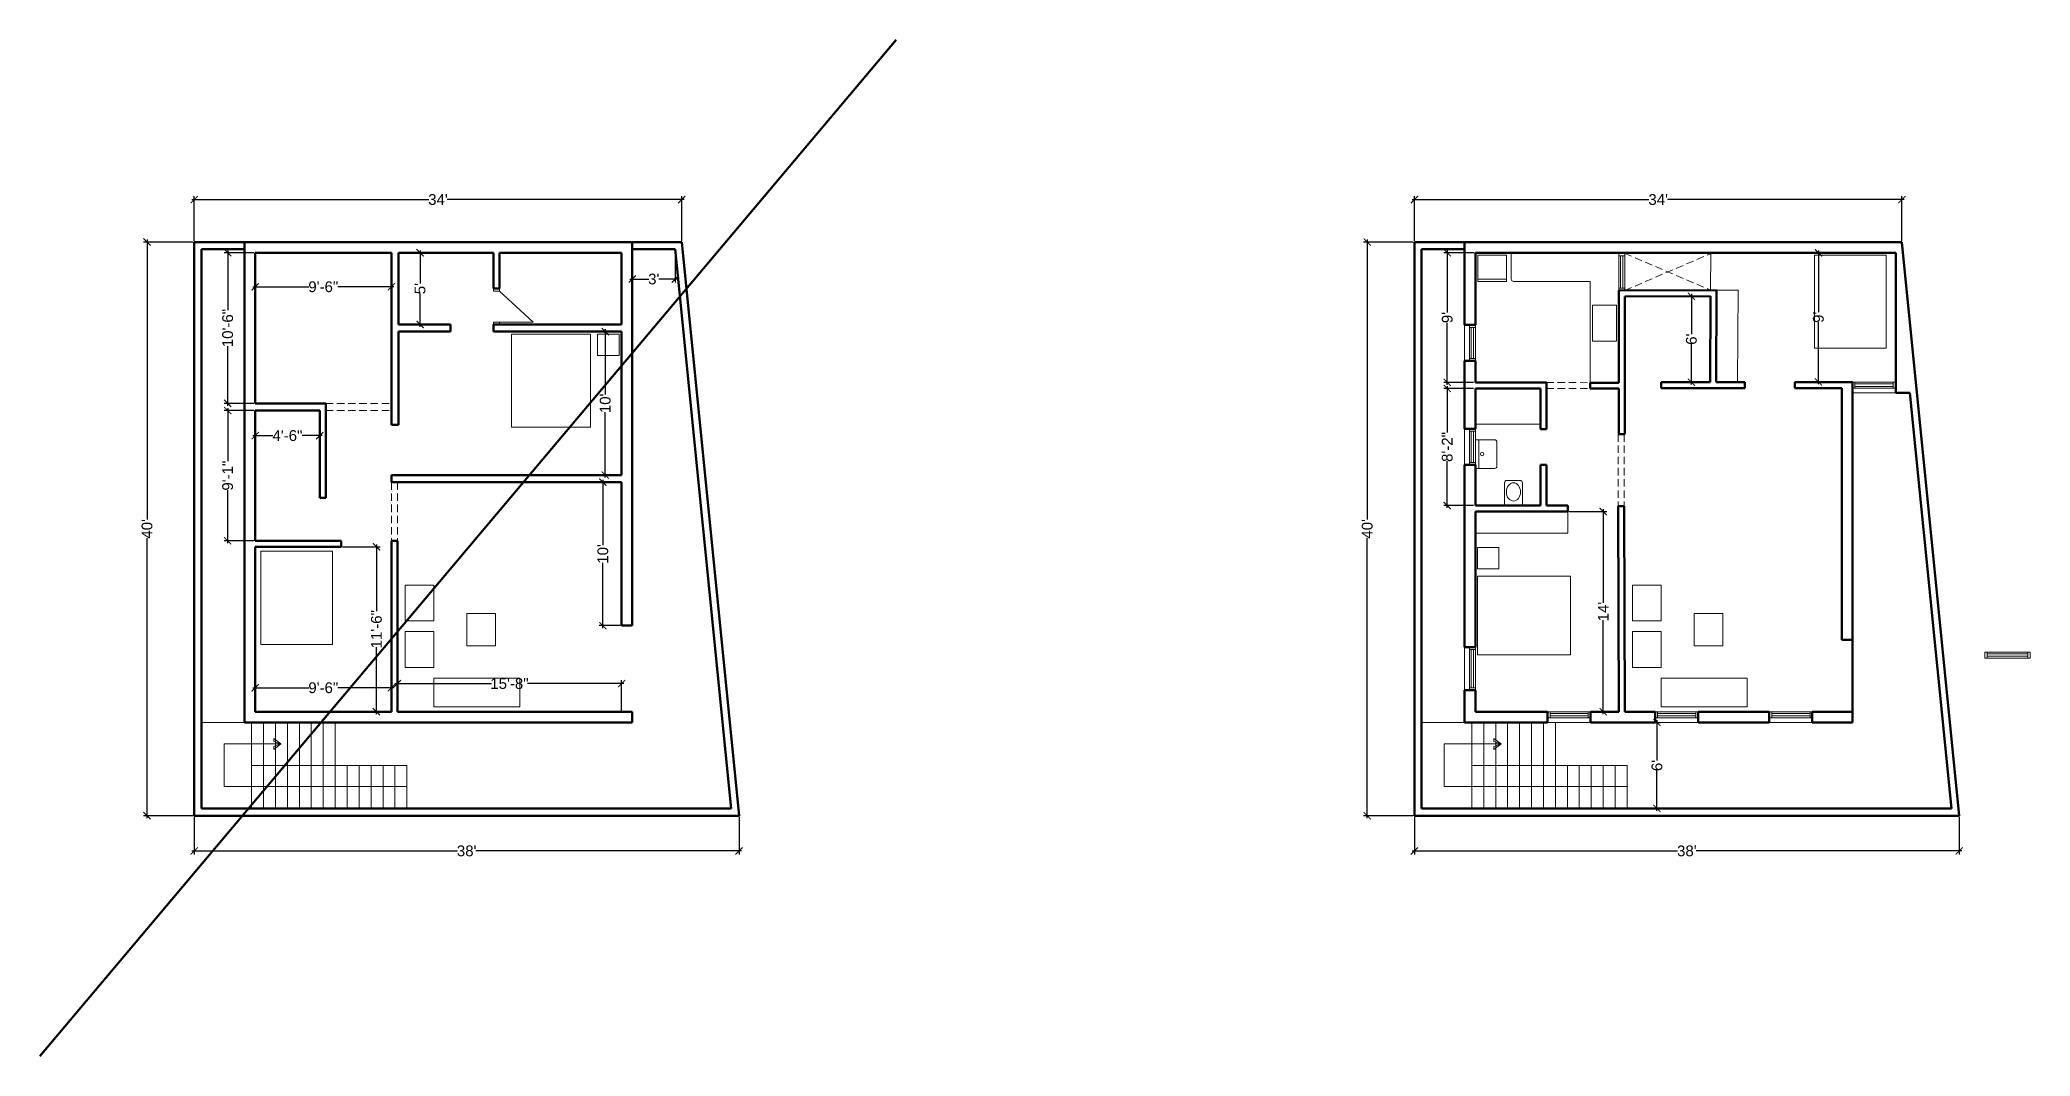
# Model space of a CAD drawing. Header units: feet. Extents: x -1131 to 534, y -198 to 652.
import ezdxf

# ---------------------------------------------------------------- set-up
doc = ezdxf.new("R2010")
doc.units = ezdxf.units.FT
doc.header["$MEASUREMENT"] = 0
doc.header["$PDMODE"] = 3
doc.linetypes.add('HIDDEN2', pattern=[0.1875, 0.125, -0.0625])
for name, color, linetype, lineweight in [('dim', 1, 'Continuous', 15), ('doors', 6, 'Continuous', 20), ('furniture', 34, 'Continuous', 9), ('hatch', 8, 'Continuous', 5), ('walls', 7, 'Continuous', 50)]:
    doc.layers.add(name, color=color, linetype=linetype, lineweight=lineweight)
doc.styles.get("Standard").update_dxf_attribs({"font": 'arial.ttf', "height": 9})
doc.dimstyles.get("Standard").update_dxf_attribs({"dimtxt": 9, "dimasz": 6, "dimexe": 3, "dimexo": 1, "dimgap": 0.09, "dimtad": 0, "dimdec": 0, "dimzin": 0, "dimdsep": 46, "dimlunit": 3, "dimtxsty": 'Standard', "dimblk": 'ARCHTICK', "dimcen": 0.09, "dimdle": 2, "dimclrd": 1, "dimclre": 1, "dimclrt": 3, "dimadec": 0, "dimazin": 0, "dimtfac": 1, "dimtdec": 0, "dimtofl": 0, "dimtmove": 0, "dimatfit": 3, "dimldrblk": 'ARCHTICK', "dimfxl": 1, "dimtolj": 1, "dimtzin": 0, "dimarcsym": 0})

# ---------------------------------------------------------------- blocks, each defined once
blk = doc.blocks.new('_ArchTick')
at = {"color": 0, "linetype": 'ByBlock', "const_width": 0.15}
blk.add_lwpolyline([(-0.5, -0.5), (0.5, 0.5)], dxfattribs=at)
blk = doc.blocks.new('*D2')
at = {"layer": 'Defpoints', "color": 0, "transparency": 16777216}
for p in [(19, 483), (-20.5, 3), (19, 3)]:
    blk.add_point(p, dxfattribs=at)
at = {"layer": 'dim', "color": 1, "lineweight": -2, "transparency": 16777216}
for p, q in [((-20.5, 485), (-20.5, 250.9)), ((18, 483), (-23.5, 483)), ((-20.5, 1), (-20.5, 235.1)), ((18, 3), (-23.5, 3))]:
    blk.add_line(p, q, dxfattribs=at)
at = {"layer": 'dim', "color": 1, "lineweight": -2, "transparency": 16777216, "xscale": 6, "yscale": 6, "zscale": 6}
for p, rotation in [((-20.5, 483), 90), ((-20.5, 3), 270)]:
    blk.add_blockref('_ArchTick', p, dxfattribs=dict(at, rotation=rotation))
at = {"layer": 'dim', "color": 3, "transparency": 16777216, "insert": (-20.5, 243), "char_height": 9, "attachment_point": 5, "rotation": 90}
blk.add_mtext("\\A1;40'", dxfattribs=at)
blk = doc.blocks.new('*D3')
at = {"layer": 'Defpoints', "color": 0, "transparency": 16777216}
for p in [(427, 518.5), (19, 483), (427, 483)]:
    blk.add_point(p, dxfattribs=at)
at = {"layer": 'dim', "color": 1, "lineweight": -2, "transparency": 16777216}
for p, q in [((17, 518.5), (215.3, 518.5)), ((19, 484), (19, 521.5)), ((429, 518.5), (230.7, 518.5)), ((427, 484), (427, 521.5))]:
    blk.add_line(p, q, dxfattribs=at)
at = {"layer": 'dim', "color": 1, "lineweight": -2, "transparency": 16777216, "xscale": 6, "yscale": 6, "zscale": 6, "rotation": 180}
blk.add_blockref('_ArchTick', (19, 518.5), dxfattribs=at)
at = {"layer": 'dim', "color": 1, "lineweight": -2, "transparency": 16777216, "xscale": 6, "yscale": 6, "zscale": 6}
blk.add_blockref('_ArchTick', (427, 518.5), dxfattribs=at)
at = {"layer": 'dim', "color": 3, "transparency": 16777216, "insert": (223, 518.5), "char_height": 9, "attachment_point": 5}
blk.add_mtext("\\A1;34'", dxfattribs=at)
blk = doc.blocks.new('*D4')
at = {"layer": 'Defpoints', "color": 0, "transparency": 16777216}
for p in [(19, 3), (475, 3), (475, -26.5)]:
    blk.add_point(p, dxfattribs=at)
at = {"layer": 'dim', "color": 1, "lineweight": -2, "transparency": 16777216}
for p, q in [((19, 2), (19, -29.5)), ((475, 2), (475, -29.5)), ((17, -26.5), (239.3, -26.5)), ((477, -26.5), (254.7, -26.5))]:
    blk.add_line(p, q, dxfattribs=at)
at = {"layer": 'dim', "color": 1, "lineweight": -2, "transparency": 16777216, "xscale": 6, "yscale": 6, "zscale": 6, "rotation": 180}
blk.add_blockref('_ArchTick', (19, -26.5), dxfattribs=at)
at = {"layer": 'dim', "color": 1, "lineweight": -2, "transparency": 16777216, "xscale": 6, "yscale": 6, "zscale": 6}
blk.add_blockref('_ArchTick', (475, -26.5), dxfattribs=at)
at = {"layer": 'dim', "color": 3, "transparency": 16777216, "insert": (247, -26.5), "char_height": 9, "attachment_point": 5}
blk.add_mtext("\\A1;38'", dxfattribs=at)
blk = doc.blocks.new('*D14')
at = {"layer": 'Defpoints', "color": 0, "transparency": 16777216}
for p in [(147.5, 257.5), (177, 90), (190, 90)]:
    blk.add_point(p, dxfattribs=at)
at = {"layer": 'walls', "color": 1, "lineweight": -2, "transparency": 16777216}
for p, q in [((148.5, 257.5), (180, 257.5)), ((177, 259.5), (177, 181.1)), ((177, 88), (177, 166.5)), ((189, 90), (174, 90))]:
    blk.add_line(p, q, dxfattribs=at)
at = {"layer": 'walls', "color": 1, "lineweight": -2, "transparency": 16777216, "xscale": 6, "yscale": 6, "zscale": 6}
for p, rotation in [((177, 257.5), 90), ((177, 90), 270)]:
    blk.add_blockref('_ArchTick', p, dxfattribs=dict(at, rotation=rotation))
at = {"layer": 'walls', "color": 3, "transparency": 16777216, "insert": (177, 173.8), "char_height": 9, "attachment_point": 5, "rotation": 90}
blk.add_mtext("\\A1;14'", dxfattribs=at)
blk = doc.blocks.new('*D23')
at = {"layer": 'Defpoints', "color": 0, "transparency": 16777216}
for p in [(46.5, 360.5), (69.5, 360.5), (69.5, 262.5)]:
    blk.add_point(p, dxfattribs=at)
at = {"layer": 'walls', "color": 1, "lineweight": -2, "transparency": 16777216}
for p, q in [((68.5, 360.5), (43.5, 360.5)), ((46.5, 362.5), (46.5, 323.6)), ((46.5, 260.5), (46.5, 299.5)), ((68.5, 262.5), (43.5, 262.5))]:
    blk.add_line(p, q, dxfattribs=at)
at = {"layer": 'walls', "color": 1, "lineweight": -2, "transparency": 16777216, "xscale": 6, "yscale": 6, "zscale": 6}
for p, rotation in [((46.5, 360.5), 90), ((46.5, 262.5), 270)]:
    blk.add_blockref('_ArchTick', p, dxfattribs=dict(at, rotation=rotation))
at = {"layer": 'walls', "color": 3, "transparency": 16777216, "insert": (46.5, 311.5), "char_height": 9, "attachment_point": 5, "rotation": 90}
blk.add_mtext('\\A1;8\'-2"', dxfattribs=at)
blk = doc.blocks.new('*D26')
at = {"layer": 'Defpoints', "color": 0, "transparency": 16777216}
for p in [(46.5, 474), (70, 474), (69.5, 365.5)]:
    blk.add_point(p, dxfattribs=at)
at = {"layer": 'walls', "color": 1, "lineweight": -2, "transparency": 16777216}
for p, q in [((69, 474), (43.5, 474)), ((46.5, 476), (46.5, 424)), ((46.5, 363.5), (46.5, 415.5)), ((68.5, 365.5), (43.5, 365.5))]:
    blk.add_line(p, q, dxfattribs=at)
at = {"layer": 'walls', "color": 1, "lineweight": -2, "transparency": 16777216, "xscale": 6, "yscale": 6, "zscale": 6}
for p, rotation in [((46.5, 474), 90), ((46.5, 365.5), 270)]:
    blk.add_blockref('_ArchTick', p, dxfattribs=dict(at, rotation=rotation))
at = {"layer": 'walls', "color": 3, "transparency": 16777216, "insert": (46.5, 419.8), "char_height": 9, "attachment_point": 5, "rotation": 90}
blk.add_mtext("\\A1;9'", dxfattribs=at)
blk = doc.blocks.new('door')
at = {"layer": 'doors'}
for p, q in [((302.6, 422), (274.6, 448)), ((274.6, 422), (302.6, 422))]:
    blk.add_line(p, q, dxfattribs=at)
for points in [[(269.6, 448), (274.6, 448), (274.6, 450), (269.6, 450)], [(269.6, 420), (274.6, 420), (274.6, 422), (269.6, 422)]]:
    blk.add_lwpolyline(points, close=True, dxfattribs=at)
blk = doc.blocks.new('*D29')
at = {"layer": 'Defpoints', "color": 0, "transparency": 16777216}
for p in [(-1002.2, 483), (-1041.7, 3), (-1002.2, 3)]:
    blk.add_point(p, dxfattribs=at)
at = {"layer": 'dim', "color": 1, "lineweight": -2, "transparency": 16777216}
for p, q in [((-1041.7, 485), (-1041.7, 250.9)), ((-1003.2, 483), (-1044.7, 483)), ((-1041.7, 1), (-1041.7, 235.1)), ((-1003.2, 3), (-1044.7, 3))]:
    blk.add_line(p, q, dxfattribs=at)
at = {"layer": 'dim', "color": 1, "lineweight": -2, "transparency": 16777216, "xscale": 6, "yscale": 6, "zscale": 6}
for p, rotation in [((-1041.7, 483), 90), ((-1041.7, 3), 270)]:
    blk.add_blockref('_ArchTick', p, dxfattribs=dict(at, rotation=rotation))
at = {"layer": 'dim', "color": 3, "transparency": 16777216, "insert": (-1041.7, 243), "char_height": 9, "attachment_point": 5, "rotation": 90}
blk.add_mtext("\\A1;40'", dxfattribs=at)
blk = doc.blocks.new('*D30')
at = {"layer": 'Defpoints', "color": 0, "transparency": 16777216}
for p in [(-594.2, 518.5), (-1002.2, 483), (-594.2, 483)]:
    blk.add_point(p, dxfattribs=at)
at = {"layer": 'dim', "color": 1, "lineweight": -2, "transparency": 16777216}
for p, q in [((-1004.2, 518.5), (-805.9, 518.5)), ((-1002.2, 484), (-1002.2, 521.5)), ((-592.2, 518.5), (-790.4, 518.5)), ((-594.2, 484), (-594.2, 521.5))]:
    blk.add_line(p, q, dxfattribs=at)
at = {"layer": 'dim', "color": 1, "lineweight": -2, "transparency": 16777216, "xscale": 6, "yscale": 6, "zscale": 6, "rotation": 180}
blk.add_blockref('_ArchTick', (-1002.2, 518.5), dxfattribs=at)
at = {"layer": 'dim', "color": 1, "lineweight": -2, "transparency": 16777216, "xscale": 6, "yscale": 6, "zscale": 6}
blk.add_blockref('_ArchTick', (-594.2, 518.5), dxfattribs=at)
at = {"layer": 'dim', "color": 3, "transparency": 16777216, "insert": (-798.2, 518.5), "char_height": 9, "attachment_point": 5}
blk.add_mtext("\\A1;34'", dxfattribs=at)
blk = doc.blocks.new('*D31')
at = {"layer": 'Defpoints', "color": 0, "transparency": 16777216}
for p in [(-1002.2, 3), (-546.2, 3), (-546.2, -26.5)]:
    blk.add_point(p, dxfattribs=at)
at = {"layer": 'dim', "color": 1, "lineweight": -2, "transparency": 16777216}
for p, q in [((-1002.2, 2), (-1002.2, -29.5)), ((-546.2, 2), (-546.2, -29.5)), ((-1004.2, -26.5), (-781.9, -26.5)), ((-544.2, -26.5), (-766.4, -26.5))]:
    blk.add_line(p, q, dxfattribs=at)
at = {"layer": 'dim', "color": 1, "lineweight": -2, "transparency": 16777216, "xscale": 6, "yscale": 6, "zscale": 6, "rotation": 180}
blk.add_blockref('_ArchTick', (-1002.2, -26.5), dxfattribs=at)
at = {"layer": 'dim', "color": 1, "lineweight": -2, "transparency": 16777216, "xscale": 6, "yscale": 6, "zscale": 6}
blk.add_blockref('_ArchTick', (-546.2, -26.5), dxfattribs=at)
at = {"layer": 'dim', "color": 3, "transparency": 16777216, "insert": (-774.2, -26.5), "char_height": 9, "attachment_point": 5}
blk.add_mtext("\\A1;38'", dxfattribs=at)
blk = doc.blocks.new('*D32')
at = {"layer": 'Defpoints', "color": 0, "transparency": 16777216}
for p in [(-951.2, 474), (-837.2, 474), (-951.2, 445.5)]:
    blk.add_point(p, dxfattribs=at)
at = {"layer": 'dim', "color": 1, "lineweight": -2, "transparency": 16777216}
for p, q in [((-951.2, 473), (-951.2, 442.5)), ((-837.2, 473), (-837.2, 442.5)), ((-953.2, 445.5), (-906.2, 445.5)), ((-835.2, 445.5), (-882.1, 445.5))]:
    blk.add_line(p, q, dxfattribs=at)
at = {"layer": 'dim', "color": 1, "lineweight": -2, "transparency": 16777216, "xscale": 6, "yscale": 6, "zscale": 6, "rotation": 180}
blk.add_blockref('_ArchTick', (-951.2, 445.5), dxfattribs=at)
at = {"layer": 'dim', "color": 1, "lineweight": -2, "transparency": 16777216, "xscale": 6, "yscale": 6, "zscale": 6}
blk.add_blockref('_ArchTick', (-837.2, 445.5), dxfattribs=at)
at = {"layer": 'dim', "color": 3, "transparency": 16777216, "insert": (-894.2, 445.5), "char_height": 9, "attachment_point": 5}
blk.add_mtext('\\A1;9\'-6"', dxfattribs=at)
blk = doc.blocks.new('*D33')
at = {"layer": 'Defpoints', "color": 0, "transparency": 16777216}
for p in [(-658.2, 408), (-644.6, 408), (-644.6, 288)]:
    blk.add_point(p, dxfattribs=at)
at = {"layer": 'walls', "color": 1, "lineweight": -2, "transparency": 16777216}
for p, q in [((-645.6, 408), (-661.2, 408)), ((-658.2, 410), (-658.2, 355.3)), ((-658.2, 286), (-658.2, 340.7)), ((-645.6, 288), (-661.2, 288))]:
    blk.add_line(p, q, dxfattribs=at)
at = {"layer": 'walls', "color": 1, "lineweight": -2, "transparency": 16777216, "xscale": 6, "yscale": 6, "zscale": 6}
for p, rotation in [((-658.2, 408), 90), ((-658.2, 288), 270)]:
    blk.add_blockref('_ArchTick', p, dxfattribs=dict(at, rotation=rotation))
at = {"layer": 'walls', "color": 3, "transparency": 16777216, "insert": (-658.2, 348), "char_height": 9, "attachment_point": 5, "rotation": 90}
blk.add_mtext("\\A1;10'", dxfattribs=at)
blk = doc.blocks.new('*D34')
at = {"layer": 'Defpoints', "color": 0, "transparency": 16777216}
for p in [(-644.6, 282), (-660.2, 162), (-644.6, 162)]:
    blk.add_point(p, dxfattribs=at)
at = {"layer": 'walls', "color": 1, "lineweight": -2, "transparency": 16777216}
for p, q in [((-660.2, 284), (-660.2, 229.3)), ((-645.6, 282), (-663.2, 282)), ((-660.2, 160), (-660.2, 214.7)), ((-645.6, 162), (-663.2, 162))]:
    blk.add_line(p, q, dxfattribs=at)
at = {"layer": 'walls', "color": 1, "lineweight": -2, "transparency": 16777216, "xscale": 6, "yscale": 6, "zscale": 6}
for p, rotation in [((-660.2, 282), 90), ((-660.2, 162), 270)]:
    blk.add_blockref('_ArchTick', p, dxfattribs=dict(at, rotation=rotation))
at = {"layer": 'walls', "color": 3, "transparency": 16777216, "insert": (-660.2, 222), "char_height": 9, "attachment_point": 5, "rotation": 90}
blk.add_mtext("\\A1;10'", dxfattribs=at)
blk = doc.blocks.new('*D35')
at = {"layer": 'Defpoints', "color": 0, "transparency": 16777216}
for p in [(-832.2, 113.5), (-832.2, 90), (-644.6, 90)]:
    blk.add_point(p, dxfattribs=at)
at = {"layer": 'walls', "color": 1, "lineweight": -2, "transparency": 16777216}
for p, q in [((-834.2, 113.5), (-753.5, 113.5)), ((-832.2, 91), (-832.2, 116.5)), ((-642.6, 113.5), (-723.3, 113.5)), ((-644.6, 91), (-644.6, 116.5))]:
    blk.add_line(p, q, dxfattribs=at)
at = {"layer": 'walls', "color": 1, "lineweight": -2, "transparency": 16777216, "xscale": 6, "yscale": 6, "zscale": 6, "rotation": 180}
blk.add_blockref('_ArchTick', (-832.2, 113.5), dxfattribs=at)
at = {"layer": 'walls', "color": 1, "lineweight": -2, "transparency": 16777216, "xscale": 6, "yscale": 6, "zscale": 6}
blk.add_blockref('_ArchTick', (-644.6, 113.5), dxfattribs=at)
at = {"layer": 'walls', "color": 3, "transparency": 16777216, "insert": (-738.4, 113.5), "char_height": 9, "attachment_point": 5}
blk.add_mtext('\\A1;15\'-8"', dxfattribs=at)
blk = doc.blocks.new('*D36')
at = {"layer": 'Defpoints', "color": 0, "transparency": 16777216}
for p in [(-635.6, 477), (-599.6, 477), (-635.6, 452)]:
    blk.add_point(p, dxfattribs=at)
at = {"layer": 'walls', "color": 1, "lineweight": -2, "transparency": 16777216}
for p, q in [((-635.6, 476), (-635.6, 449)), ((-599.6, 476), (-599.6, 449)), ((-637.6, 452), (-621.8, 452)), ((-597.6, 452), (-613.4, 452))]:
    blk.add_line(p, q, dxfattribs=at)
at = {"layer": 'walls', "color": 1, "lineweight": -2, "transparency": 16777216, "xscale": 6, "yscale": 6, "zscale": 6, "rotation": 180}
blk.add_blockref('_ArchTick', (-635.6, 452), dxfattribs=at)
at = {"layer": 'walls', "color": 1, "lineweight": -2, "transparency": 16777216, "xscale": 6, "yscale": 6, "zscale": 6}
blk.add_blockref('_ArchTick', (-599.6, 452), dxfattribs=at)
at = {"layer": 'walls', "color": 3, "transparency": 16777216, "insert": (-617.6, 452), "char_height": 9, "attachment_point": 5}
blk.add_mtext("\\A1;3'", dxfattribs=at)
blk = doc.blocks.new('*D37')
at = {"layer": 'Defpoints', "color": 0, "transparency": 16777216}
for p in [(-879.2, 228), (-849.7, 90), (-837.2, 90)]:
    blk.add_point(p, dxfattribs=at)
at = {"layer": 'walls', "color": 1, "lineweight": -2, "transparency": 16777216}
for p, q in [((-878.2, 228), (-846.7, 228)), ((-849.7, 230), (-849.7, 174.1)), ((-849.7, 88), (-849.7, 143.9)), ((-838.2, 90), (-852.7, 90))]:
    blk.add_line(p, q, dxfattribs=at)
at = {"layer": 'walls', "color": 1, "lineweight": -2, "transparency": 16777216, "xscale": 6, "yscale": 6, "zscale": 6}
for p, rotation in [((-849.7, 228), 90), ((-849.7, 90), 270)]:
    blk.add_blockref('_ArchTick', p, dxfattribs=dict(at, rotation=rotation))
at = {"layer": 'walls', "color": 3, "transparency": 16777216, "insert": (-849.7, 159), "char_height": 9, "attachment_point": 5, "rotation": 90}
blk.add_mtext('\\A1;11\'-6"', dxfattribs=at)
blk = doc.blocks.new('*D38')
at = {"layer": 'Defpoints', "color": 0, "transparency": 16777216}
for p in [(-951.2, 342), (-897.2, 342), (-951.2, 321)]:
    blk.add_point(p, dxfattribs=at)
at = {"layer": 'walls', "color": 1, "lineweight": -2, "transparency": 16777216}
for p, q in [((-951.2, 341), (-951.2, 318)), ((-897.2, 341), (-897.2, 318)), ((-953.2, 321), (-936.4, 321)), ((-895.2, 321), (-911.9, 321))]:
    blk.add_line(p, q, dxfattribs=at)
at = {"layer": 'walls', "color": 1, "lineweight": -2, "transparency": 16777216, "xscale": 6, "yscale": 6, "zscale": 6, "rotation": 180}
blk.add_blockref('_ArchTick', (-951.2, 321), dxfattribs=at)
at = {"layer": 'walls', "color": 1, "lineweight": -2, "transparency": 16777216, "xscale": 6, "yscale": 6, "zscale": 6}
blk.add_blockref('_ArchTick', (-897.2, 321), dxfattribs=at)
at = {"layer": 'walls', "color": 3, "transparency": 16777216, "insert": (-924.2, 321), "char_height": 9, "attachment_point": 5}
blk.add_mtext('\\A1;4\'-6"', dxfattribs=at)
blk = doc.blocks.new('*D39')
at = {"layer": 'Defpoints', "color": 0, "transparency": 16777216}
for p in [(-831.2, 474), (-813.2, 474), (-831.2, 414)]:
    blk.add_point(p, dxfattribs=at)
at = {"layer": 'walls', "color": 1, "lineweight": -2, "transparency": 16777216}
for p, q in [((-830.2, 474), (-810.2, 474)), ((-813.2, 476), (-813.2, 448.2)), ((-813.2, 412), (-813.2, 439.8)), ((-830.2, 414), (-810.2, 414))]:
    blk.add_line(p, q, dxfattribs=at)
at = {"layer": 'walls', "color": 1, "lineweight": -2, "transparency": 16777216, "xscale": 6, "yscale": 6, "zscale": 6}
for p, rotation in [((-813.2, 474), 90), ((-813.2, 414), 270)]:
    blk.add_blockref('_ArchTick', p, dxfattribs=dict(at, rotation=rotation))
at = {"layer": 'walls', "color": 3, "transparency": 16777216, "insert": (-813.2, 444), "char_height": 9, "attachment_point": 5, "rotation": 90}
blk.add_mtext("\\A1;5'", dxfattribs=at)
blk = doc.blocks.new('*D40')
at = {"layer": 'Defpoints', "color": 0, "transparency": 16777216}
for p in [(-974.2, 342), (-951.2, 342), (-951.2, 233)]:
    blk.add_point(p, dxfattribs=at)
at = {"layer": 'walls', "color": 1, "lineweight": -2, "transparency": 16777216}
for p, q in [((-952.2, 342), (-977.2, 342)), ((-974.2, 344), (-974.2, 299.6)), ((-974.2, 231), (-974.2, 275.4)), ((-952.2, 233), (-977.2, 233))]:
    blk.add_line(p, q, dxfattribs=at)
at = {"layer": 'walls', "color": 1, "lineweight": -2, "transparency": 16777216, "xscale": 6, "yscale": 6, "zscale": 6}
for p, rotation in [((-974.2, 342), 90), ((-974.2, 233), 270)]:
    blk.add_blockref('_ArchTick', p, dxfattribs=dict(at, rotation=rotation))
at = {"layer": 'walls', "color": 3, "transparency": 16777216, "insert": (-974.2, 287.5), "char_height": 9, "attachment_point": 5, "rotation": 90}
blk.add_mtext('\\A1;9\'-1"', dxfattribs=at)
blk = doc.blocks.new('*D41')
at = {"layer": 'Defpoints', "color": 0, "transparency": 16777216}
for p in [(-951.2, 110), (-951.2, 90), (-837.2, 90)]:
    blk.add_point(p, dxfattribs=at)
at = {"layer": 'walls', "color": 1, "lineweight": -2, "transparency": 16777216}
for p, q in [((-953.2, 110), (-906.2, 110)), ((-951.2, 91), (-951.2, 113)), ((-835.2, 110), (-882.1, 110)), ((-837.2, 91), (-837.2, 113))]:
    blk.add_line(p, q, dxfattribs=at)
at = {"layer": 'walls', "color": 1, "lineweight": -2, "transparency": 16777216, "xscale": 6, "yscale": 6, "zscale": 6, "rotation": 180}
blk.add_blockref('_ArchTick', (-951.2, 110), dxfattribs=at)
at = {"layer": 'walls', "color": 1, "lineweight": -2, "transparency": 16777216, "xscale": 6, "yscale": 6, "zscale": 6}
blk.add_blockref('_ArchTick', (-837.2, 110), dxfattribs=at)
at = {"layer": 'walls', "color": 3, "transparency": 16777216, "insert": (-894.2, 110), "char_height": 9, "attachment_point": 5}
blk.add_mtext('\\A1;9\'-6"', dxfattribs=at)
blk = doc.blocks.new('*D42')
at = {"layer": 'Defpoints', "color": 0, "transparency": 16777216}
for p in [(-974.2, 474), (-951.2, 474), (-951.2, 348)]:
    blk.add_point(p, dxfattribs=at)
at = {"layer": 'walls', "color": 1, "lineweight": -2, "transparency": 16777216}
for p, q in [((-952.2, 474), (-977.2, 474)), ((-974.2, 476), (-974.2, 426.1)), ((-974.2, 346), (-974.2, 395.9)), ((-952.2, 348), (-977.2, 348))]:
    blk.add_line(p, q, dxfattribs=at)
at = {"layer": 'walls', "color": 1, "lineweight": -2, "transparency": 16777216, "xscale": 6, "yscale": 6, "zscale": 6}
for p, rotation in [((-974.2, 474), 90), ((-974.2, 348), 270)]:
    blk.add_blockref('_ArchTick', p, dxfattribs=dict(at, rotation=rotation))
at = {"layer": 'walls', "color": 3, "transparency": 16777216, "insert": (-974.2, 411), "char_height": 9, "attachment_point": 5, "rotation": 90}
blk.add_mtext('\\A1;10\'-6"', dxfattribs=at)
blk = doc.blocks.new('fur')
at = {"layer": 'furniture'}
for points in [[(-199, 235.5), (-175, 235.5), (-175, 307.5), (-199, 307.5)], [(-147.9, 263.1), (-120.9, 263.1), (-120.9, 287.1), (-147.9, 287.1)], [(-166, 211.5), (-136, 211.5), (-136, 235.5), (-166, 235.5)], [(-127, 211.5), (-97, 211.5), (-97, 235.5), (-127, 235.5)]]:
    blk.add_lwpolyline(points, close=True, dxfattribs=at)
blk = doc.blocks.new('*D45')
at = {"layer": 'Defpoints', "color": 0, "transparency": 16777216}
for p in [(357.1, 474), (376.6, 474), (376.6, 366)]:
    blk.add_point(p, dxfattribs=at)
at = {"layer": 'walls', "color": 1, "lineweight": -2, "transparency": 16777216}
for p, q in [((375.6, 474), (354.1, 474)), ((357.1, 476), (357.1, 424.2)), ((357.1, 364), (357.1, 415.8)), ((375.6, 366), (354.1, 366))]:
    blk.add_line(p, q, dxfattribs=at)
at = {"layer": 'walls', "color": 1, "lineweight": -2, "transparency": 16777216, "xscale": 6, "yscale": 6, "zscale": 6}
for p, rotation in [((357.1, 474), 90), ((357.1, 366), 270)]:
    blk.add_blockref('_ArchTick', p, dxfattribs=dict(at, rotation=rotation))
at = {"layer": 'walls', "color": 3, "transparency": 16777216, "insert": (357.1, 420), "char_height": 9, "attachment_point": 5, "rotation": 90}
blk.add_mtext("\\A1;9'", dxfattribs=at)
blk = doc.blocks.new('*D47')
at = {"layer": 'Defpoints', "color": 0, "transparency": 16777216}
for p in [(197, 81), (222, 81), (197, 9)]:
    blk.add_point(p, dxfattribs=at)
at = {"layer": 'walls', "color": 1, "lineweight": -2, "transparency": 16777216}
for p, q in [((198, 81), (225, 81)), ((222, 83), (222, 49.3)), ((222, 7), (222, 40.7)), ((198, 9), (225, 9))]:
    blk.add_line(p, q, dxfattribs=at)
at = {"layer": 'walls', "color": 1, "lineweight": -2, "transparency": 16777216, "xscale": 6, "yscale": 6, "zscale": 6}
for p, rotation in [((222, 81), 90), ((222, 9), 270)]:
    blk.add_blockref('_ArchTick', p, dxfattribs=dict(at, rotation=rotation))
at = {"layer": 'walls', "color": 3, "transparency": 16777216, "insert": (222, 45), "char_height": 9, "attachment_point": 5, "rotation": 90}
blk.add_mtext("\\A1;6'", dxfattribs=at)
blk = doc.blocks.new('*D49')
at = {"layer": 'Defpoints', "color": 0, "transparency": 16777216}
for p in [(250.8, 437.7), (266.8, 437.7), (266.5, 365.7)]:
    blk.add_point(p, dxfattribs=at)
at = {"layer": 'walls', "color": 1, "lineweight": -2, "transparency": 16777216}
for p, q in [((265.8, 437.7), (247.8, 437.7)), ((250.8, 439.7), (250.8, 405.9)), ((250.8, 363.7), (250.8, 397.4)), ((265.5, 365.7), (247.8, 365.7))]:
    blk.add_line(p, q, dxfattribs=at)
at = {"layer": 'walls', "color": 1, "lineweight": -2, "transparency": 16777216, "xscale": 6, "yscale": 6, "zscale": 6}
for p, rotation in [((250.8, 437.7), 90), ((250.8, 365.7), 270)]:
    blk.add_blockref('_ArchTick', p, dxfattribs=dict(at, rotation=rotation))
at = {"layer": 'walls', "color": 3, "transparency": 16777216, "insert": (250.8, 401.7), "char_height": 9, "attachment_point": 5, "rotation": 90}
blk.add_mtext("\\A1;6'", dxfattribs=at)
blk = doc.blocks.new('*U59')
at = {"layer": 'doors'}
for p, q in [((498.3, 139.9), (532.3, 139.9)), ((498.3, 138.4), (532.3, 138.4)), ((498.3, 136.4), (532.3, 136.4)), ((532.3, 134.9), (498.3, 134.9))]:
    blk.add_line(p, q, dxfattribs=at)
for points in [[(496.3, 134.9), (498.3, 134.9), (498.3, 139.9), (496.3, 139.9)], [(532.3, 134.9), (534.3, 134.9), (534.3, 139.9), (532.3, 139.9)]]:
    blk.add_lwpolyline(points, close=True, dxfattribs=at)
blk = doc.blocks.new('*U58')
at = {"layer": 'doors'}
for p, q in [((500.1, 139.9), (532.3, 139.9)), ((500.1, 138.4), (532.3, 138.4)), ((500.1, 136.4), (532.3, 136.4)), ((532.3, 134.9), (500.1, 134.9))]:
    blk.add_line(p, q, dxfattribs=at)
for points in [[(498.1, 134.9), (500.1, 134.9), (500.1, 139.9), (498.1, 139.9)], [(532.3, 134.9), (534.3, 134.9), (534.3, 139.9), (532.3, 139.9)]]:
    blk.add_lwpolyline(points, close=True, dxfattribs=at)
blk = doc.blocks.new('*U61')
at = {"layer": 'doors'}
for p, q in [((500.3, 139.9), (532.3, 139.9)), ((500.3, 138.4), (532.3, 138.4)), ((500.3, 136.4), (532.3, 136.4)), ((532.3, 134.9), (500.3, 134.9))]:
    blk.add_line(p, q, dxfattribs=at)
for points in [[(498.3, 134.9), (500.3, 134.9), (500.3, 139.9), (498.3, 139.9)], [(532.3, 134.9), (534.3, 134.9), (534.3, 139.9), (532.3, 139.9)]]:
    blk.add_lwpolyline(points, close=True, dxfattribs=at)
blk = doc.blocks.new('*U63')
at = {"layer": 'doors'}
for p, q in [((506.2, 139.9), (532.3, 139.9)), ((506.2, 138.4), (532.3, 138.4)), ((506.2, 136.4), (532.3, 136.4)), ((532.3, 134.9), (506.2, 134.9))]:
    blk.add_line(p, q, dxfattribs=at)
for points in [[(504.2, 134.9), (506.2, 134.9), (506.2, 139.9), (504.2, 139.9)], [(532.3, 134.9), (534.3, 134.9), (534.3, 139.9), (532.3, 139.9)]]:
    blk.add_lwpolyline(points, close=True, dxfattribs=at)
blk = doc.blocks.new('*U64')
at = {"layer": 'doors'}
for p, q in [((505.4, 139.9), (532.3, 139.9)), ((505.4, 138.4), (532.3, 138.4)), ((505.4, 136.4), (532.3, 136.4)), ((532.3, 134.9), (505.4, 134.9))]:
    blk.add_line(p, q, dxfattribs=at)
for points in [[(503.4, 134.9), (505.4, 134.9), (505.4, 139.9), (503.4, 139.9)], [(532.3, 134.9), (534.3, 134.9), (534.3, 139.9), (532.3, 139.9)]]:
    blk.add_lwpolyline(points, close=True, dxfattribs=at)
blk = doc.blocks.new('basin')
at = {"layer": 'dim'}
blk.add_line((-115, 262.5), (-115, 286.5), dxfattribs=at)
blk.add_lwpolyline([(-118, 262.5), (-102, 262.5, 0.414214), (-100, 264.5), (-100, 284.5, 0.414214), (-102, 286.5), (-118, 286.5)], format="xyb", close=True, dxfattribs=at)
blk.add_circle((-112.3, 274.5), 1.39, dxfattribs=at)
blk = doc.blocks.new('commod')
at = {"layer": 'dim'}
blk.add_lwpolyline([(104.7, 262.5), (104.7, 281.5, 0.414214), (102.7, 283.5), (91.7, 283.5, 0.414214), (89.7, 281.5), (89.7, 262.5)], format="xyb", close=True, dxfattribs=at)
blk.add_ellipse((97.2, 273.9), major_axis=(0, 7.62), ratio=0.775212, dxfattribs=at)

msp = doc.modelspace()

# ---------------------------------------------------------------- linework, layer by layer
at = {"layer": 'dim'}
for p, q in [((100, 452), (100, 474)), ((102, 450), (166, 450)), ((166, 365.3), (166, 450)), ((61, 413.6), (61, 383.5)), ((421.9, 356.7), (385.6, 356.7)), ((61, 326.9), (61, 296.5)), ((70, 330.5), (124.5, 330.5)), ((61, 144.3), (61, 108)), ((130.2, 81), (166.5, 81)), ((166.5, 81), (166.7, 81)), ((220.5, 81), (220.2, 81)), ((256.5, 81), (220.2, 81)), ((316, 81), (352, 81))]:
    msp.add_line(p, q, dxfattribs=at)
for points in [[(72, 452), (96, 452), (96, 472), (72, 472)], [(72, 450), (96, 450), (96, 452), (72, 452)], [(168, 400.1), (188, 400.1), (188, 430.1), (168, 430.1)]]:
    msp.add_lwpolyline(points, close=True, dxfattribs=at)
msp.add_arc((102, 452), 2, 180, 270, dxfattribs=at)
at = {"layer": 'doors'}
msp.add_line((266.9, 442.7), (267, 473.7), dxfattribs=at)
at = {"layer": 'furniture'}
for p, q in [((271.9, 442.7), (289.9, 442.7)), ((289.5, 365.6), (289.9, 442.7)), ((147.5, 239.5), (147.5, 257.5)), ((69.5, 239.5), (147.5, 239.5))]:
    msp.add_line(p, q, dxfattribs=at)
for points in [[(413.9, 472.1), (413.9, 394.1), (353.9, 394.1), (353.9, 472.1)], [(-670.6, 406), (-670.6, 328), (-736.6, 328), (-736.6, 406)], [(-664.6, 406), (-646.6, 406), (-646.6, 388), (-664.6, 388)], [(-886.4, 224.3), (-886.4, 146.3), (-946.4, 146.3), (-946.4, 224.3)], [(71.7, 209.5), (71.7, 227.5), (89.7, 227.5), (89.7, 209.5)], [(71.7, 203.5), (149.7, 203.5), (149.7, 137.5), (71.7, 137.5)]]:
    msp.add_lwpolyline(points, close=True, dxfattribs=at)
at = {"layer": 'hatch', "color": 1, "linetype": 'HIDDEN2', "ltscale": 50}
for p, q in [((195, 473.5), (266.9, 442.7)), ((195, 442.5), (267, 473.3)), ((129.5, 365.5), (166, 365.3)), ((129.5, 360.5), (166, 360.3)), ((-892.2, 348), (-837.2, 348)), ((-892.2, 342), (-837.2, 342)), ((189.5, 322.1), (189.5, 262.1)), ((194.5, 322.1), (194.5, 262.1)), ((-837.2, 282), (-837.2, 233)), ((-832.2, 282), (-832.2, 233))]:
    msp.add_line(p, q, dxfattribs=at)
at = {"layer": 'hatch', "color": 1}
for p, q in [((-960.2, 81), (-996.2, 81)), ((-954.2, 9), (-954.2, 81)), ((-944.2, 9), (-944.2, 81)), ((-934.2, 9), (-934.2, 81)), ((-924.2, 9), (-924.2, 81)), ((-914.2, 9), (-914.2, 81)), ((-904.2, 9), (-904.2, 81)), ((-894.2, 9), (-894.2, 81)), ((-884.2, 9), (-884.2, 81)), ((61, 81), (25, 81)), ((67, 9), (67, 81)), ((77, 9), (77, 81)), ((87, 9), (87, 81)), ((97, 9), (97, 81)), ((107, 9), (107, 81)), ((117, 9), (117, 81)), ((127, 9), (127, 81)), ((137, 9), (137, 81)), ((-824.2, 45), (-954.2, 45)), ((-874.2, 9), (-874.2, 45)), ((-864.2, 9), (-864.2, 45)), ((-854.2, 9), (-854.2, 45)), ((-844.2, 9), (-844.2, 45)), ((-834.2, 9), (-834.2, 45)), ((-824.2, 9), (-824.2, 45)), ((197, 45), (67, 45)), ((147, 9), (147, 45)), ((157, 9), (157, 45)), ((167, 9), (167, 45)), ((177, 9), (177, 45)), ((187, 9), (187, 45)), ((197, 9), (197, 45))]:
    msp.add_line(p, q, dxfattribs=at)
for points in [[(-929.7, 63), (-935.7, 67.5), (-935.7, 65), (-929.7, 63)], [(91.5, 63), (85.5, 67.5), (85.5, 65), (91.5, 63)], [(-824.2, 27.5), (-977.2, 27.5), (-977.2, 63), (-929.7, 63)], [(-929.7, 63), (-935.7, 58.5), (-935.7, 61), (-929.7, 63)], [(197, 27.5), (44, 27.5), (44, 63), (91.5, 63)], [(91.5, 63), (85.5, 58.5), (85.5, 61), (91.5, 63)]]:
    msp.add_lwpolyline(points, dxfattribs=at)
at = {"layer": 'walls'}
for p, q in [((-414.6, 652.2), (-1131.4, -198.2)), ((-1002.2, 3), (-1002.2, 483)), ((-1002.2, 483), (-594.2, 483)), ((-996.2, 9), (-996.2, 477)), ((-996.2, 477), (-960.2, 477)), ((-960.2, 81), (-960.2, 483)), ((-951.2, 348), (-951.2, 474)), ((-951.2, 474), (-837.2, 474)), ((-837.2, 330), (-837.2, 474)), ((-831.2, 414), (-831.2, 474)), ((-831.2, 474), (-751.6, 474)), ((-751.6, 474), (-751.6, 444)), ((-746.6, 474), (-644.6, 474)), ((-746.6, 474), (-746.6, 444)), ((-644.6, 474), (-644.6, 414)), ((-635.6, 483), (-635.6, 162)), ((-635.6, 477), (-599.6, 477)), ((-552.8, 9), (-599.6, 477)), ((-546.2, 3), (-594.2, 483)), ((19, 3), (19, 483)), ((19, 483), (427, 483)), ((25, 9), (25, 477)), ((25, 477), (61, 477)), ((61, 413.6), (61, 483)), ((70, 413.6), (70, 474)), ((70, 474), (421.9, 474)), ((421.9, 474), (421.9, 356.7)), ((475, 3), (427, 483)), ((-751.6, 444), (-746.6, 444)), ((190, 442.5), (271.9, 442.7)), ((190, 365.3), (190, 442.5)), ((195, 437.5), (266.8, 437.7)), ((195, 322.1), (195, 437.5)), ((266.5, 365.7), (266.8, 437.7)), ((271.5, 365.7), (271.9, 442.7)), ((-831.2, 414), (-787.6, 414)), ((-831.2, 330), (-831.2, 408)), ((-831.2, 408), (-787.6, 408)), ((-787.6, 414), (-787.6, 408)), ((-751.6, 414), (-644.6, 414)), ((-751.6, 414), (-751.6, 408)), ((-751.6, 408), (-644.6, 408)), ((-644.6, 408), (-644.6, 288)), ((61, 413.6), (70, 413.6)), ((61, 326.6), (61, 383.5)), ((61, 383.5), (70, 383.5)), ((70, 365.5), (70, 383.5)), ((70, 365.5), (129.5, 365.5)), ((70, 360.5), (124.5, 360.5)), ((70, 326.6), (70, 360.5)), ((124.5, 326.5), (124.5, 360.5)), ((129.5, 326.5), (129.5, 365.5)), ((166, 365.3), (166, 360.3)), ((166, 365.3), (190, 365.3)), ((166, 360.3), (190, 360.3)), ((190, 322.1), (190, 360.3)), ((225.5, 365.6), (266.5, 365.7)), ((225.5, 360.6), (225.5, 365.6)), ((225.5, 360.6), (295.5, 360.7)), ((271.5, 365.7), (295.5, 365.7)), ((295.5, 360.7), (295.5, 365.7)), ((385.6, 365.7), (337.5, 365.7)), ((337.5, 360.7), (337.5, 365.7)), ((376.6, 360.7), (337.5, 360.7)), ((376.6, 360.7), (376.6, 150)), ((385.6, 365.7), (385.6, 150)), ((421.9, 356.7), (433.6, 356.7)), ((468.4, 9), (433.6, 356.7)), ((-951.2, 348), (-892.2, 348)), ((-951.2, 233), (-951.2, 342)), ((-951.2, 342), (-897.2, 342)), ((-897.2, 269), (-897.2, 342)), ((-892.2, 269), (-892.2, 348)), ((-837.2, 330), (-831.2, 330)), ((61, 326.6), (70, 326.6)), ((124.5, 326.5), (129.5, 326.5)), ((190, 322.1), (195, 322.1)), ((-837.2, 282), (-837.2, 288)), ((-837.2, 288), (-644.6, 288)), ((61, 144), (61, 296.5)), ((70, 296.5), (61, 296.5)), ((70, 262.5), (70, 296.5)), ((124.5, 262.5), (124.5, 296.5)), ((129.5, 296.5), (124.5, 296.5)), ((129.5, 262.5), (129.5, 296.5)), ((-897.2, 269), (-892.2, 269)), ((-837.2, 282), (-644.6, 282)), ((-644.6, 282), (-644.6, 162)), ((70, 262.5), (124.5, 262.5)), ((70, 257.5), (147.5, 257.5)), ((70, 144), (70, 257.5)), ((129.5, 262.5), (147.5, 262.5)), ((147.5, 257.5), (147.5, 262.5)), ((190, 90), (189.5, 262.1)), ((189.5, 262.1), (194.5, 262.1)), ((195, 90), (194.5, 262.1)), ((-951.2, 233), (-879.2, 233)), ((-951.2, 90), (-951.2, 228)), ((-951.2, 228), (-879.2, 228)), ((-879.2, 228), (-879.2, 233)), ((-837.2, 90), (-837.2, 233)), ((-837.2, 233), (-832.2, 233)), ((-832.2, 90), (-832.2, 233)), ((-644.6, 162), (-635.6, 162)), ((376.6, 150), (385.6, 150)), ((385.6, 150), (385.6, 90)), ((61, 144), (70, 144)), ((61, 81), (61, 108)), ((61, 108), (70, 108)), ((70, 90), (70, 108)), ((-951.2, 90), (-837.2, 90)), ((-832.2, 90), (-635.6, 90)), ((-635.6, 90), (-635.6, 81)), ((70, 90), (130.5, 90)), ((130.5, 81), (130.5, 90)), ((166.5, 81), (166.5, 90)), ((166.5, 90), (190, 90)), ((195, 90), (220.5, 90)), ((220.5, 81), (220.5, 90)), ((256.5, 81), (256.5, 90)), ((256.5, 90), (316, 90)), ((316, 81), (316, 90)), ((352, 81), (352, 90)), ((352, 90), (385.6, 90)), ((385.6, 90), (385.6, 81)), ((-960.2, 81), (-635.6, 81)), ((61, 81), (130.5, 81)), ((166.5, 81), (220.5, 81)), ((256.5, 81), (316, 81)), ((352, 81), (385.6, 81)), ((-1002.2, 3), (-546.2, 3)), ((-996.2, 9), (-552.8, 9)), ((19, 3), (475, 3)), ((25, 9), (468.4, 9))]:
    msp.add_line(p, q, dxfattribs=at)

# ---------------------------------------------------------------- block references
at = {"xscale": -1, "rotation": 270}
for name, p in [('*U64', (55.1, -60.9)), ('*U63', (-69.9, -120.7)), ('*U63', (-69.9, -207.7)), ('*U61', (-69.9, -390.3))]:
    msp.add_blockref(name, p, dxfattribs=at)
for name, p in [('door', (-1021.2, -6)), ('*U58', (-112.5, 225.8)), ('*U61', (-277.8, -49.9)), ('*U58', (-182, -49.9))]:
    msp.add_blockref(name, p)
at = {"xscale": -1}
msp.add_blockref('*U61', (664.8, -49.9), dxfattribs=at)
at = {"layer": 'walls'}
for name, p in [('basin', (188, 31)), ('commod', (4.7, 0)), ('*U59', (0, 0))]:
    msp.add_blockref(name, p, dxfattribs=at)
at = {"layer": 'walls', "xscale": -1, "rotation": 270}
for p in [(-1037.2, 293), (-10, 293)]:
    msp.add_blockref('fur', p, dxfattribs=at)

# ---------------------------------------------------------------- dimensions: what is measured, and where the dimension line sits
at = {"layer": 'dim'}
for base, p1, p2, picture, middle in [((-594.2, 518.5), (-1002.2, 483), (-594.2, 483), '*D30', (-798.2, 518.5)), ((427, 518.5), (19, 483), (427, 483), '*D3', (223, 518.5)), ((-951.2, 445.5), (-837.2, 474), (-951.2, 474), '*D32', (-894.2, 445.5)), ((-546.2, -26.5), (-1002.2, 3), (-546.2, 3), '*D31', (-774.2, -26.5)), ((475, -26.5), (19, 3), (475, 3), '*D4', (247, -26.5))]:
    dim = msp.add_linear_dim(base=base, p1=p1, p2=p2, dimstyle='Standard', dxfattribs=at)
    dim.commit()
    dim.dimension.update_dxf_attribs({"geometry": picture, "text_midpoint": middle})
for base, p1, p2, picture, middle in [((-1041.7, 3), (-1002.2, 483), (-1002.2, 3), '*D29', (-1041.7, 243)), ((-20.5, 3), (19, 483), (19, 3), '*D2', (-20.5, 243))]:
    dim = msp.add_linear_dim(base=base, p1=p1, p2=p2, angle=90, dimstyle='Standard', dxfattribs=at)
    dim.commit()
    dim.dimension.update_dxf_attribs({"geometry": picture, "text_midpoint": middle})
at = {"layer": 'walls'}
for base, p1, p2, picture, middle in [((-974.2, 474), (-951.2, 348), (-951.2, 474), '*D42', (-974.2, 411)), ((-813.2, 474), (-831.2, 414), (-831.2, 474), '*D39', (-813.2, 444)), ((46.4837, 474), (69.4837, 365.5409), (70, 474), '*D26', (46.4837, 419.7705)), ((357.1, 474), (376.6, 366), (376.6, 474), '*D45', (357.1, 420)), ((250.8, 437.7), (266.5, 365.7), (266.8, 437.7), '*D49', (250.8, 401.7)), ((-658.2, 408), (-644.6, 288), (-644.6, 408), '*D33', (-658.2, 348)), ((46.5, 360.5), (69.5, 262.5), (69.5, 360.5), '*D23', (46.5, 311.5)), ((-974.2, 342), (-951.2, 233), (-951.2, 342), '*D40', (-974.2, 287.5)), ((-660.2, 162), (-644.6, 282), (-644.6, 162), '*D34', (-660.2, 222)), ((176.966, 90), (147.4837, 257.5409), (189.9824, 90), '*D14', (176.966, 173.7705)), ((-849.7, 90), (-879.2, 228), (-837.2, 90), '*D37', (-849.7, 159)), ((222, 81), (197, 9), (197, 81), '*D47', (222, 45))]:
    dim = msp.add_linear_dim(base=base, p1=p1, p2=p2, angle=90, dimstyle='Standard', dxfattribs=at)
    dim.commit()
    dim.dimension.update_dxf_attribs({"geometry": picture, "text_midpoint": middle})
for base, p1, p2, picture, middle in [((-635.6, 452), (-599.6, 477), (-635.6, 477), '*D36', (-617.6, 452)), ((-951.2, 321), (-897.2, 342), (-951.2, 342), '*D38', (-924.2, 321)), ((-832.2, 113.5), (-644.6, 90), (-832.2, 90), '*D35', (-738.4, 113.5)), ((-951.2, 110), (-837.2, 90), (-951.2, 90), '*D41', (-894.2, 110))]:
    dim = msp.add_linear_dim(base=base, p1=p1, p2=p2, dimstyle='Standard', dxfattribs=at)
    dim.commit()
    dim.dimension.update_dxf_attribs({"geometry": picture, "text_midpoint": middle})

doc.saveas('drawing.dxf')
